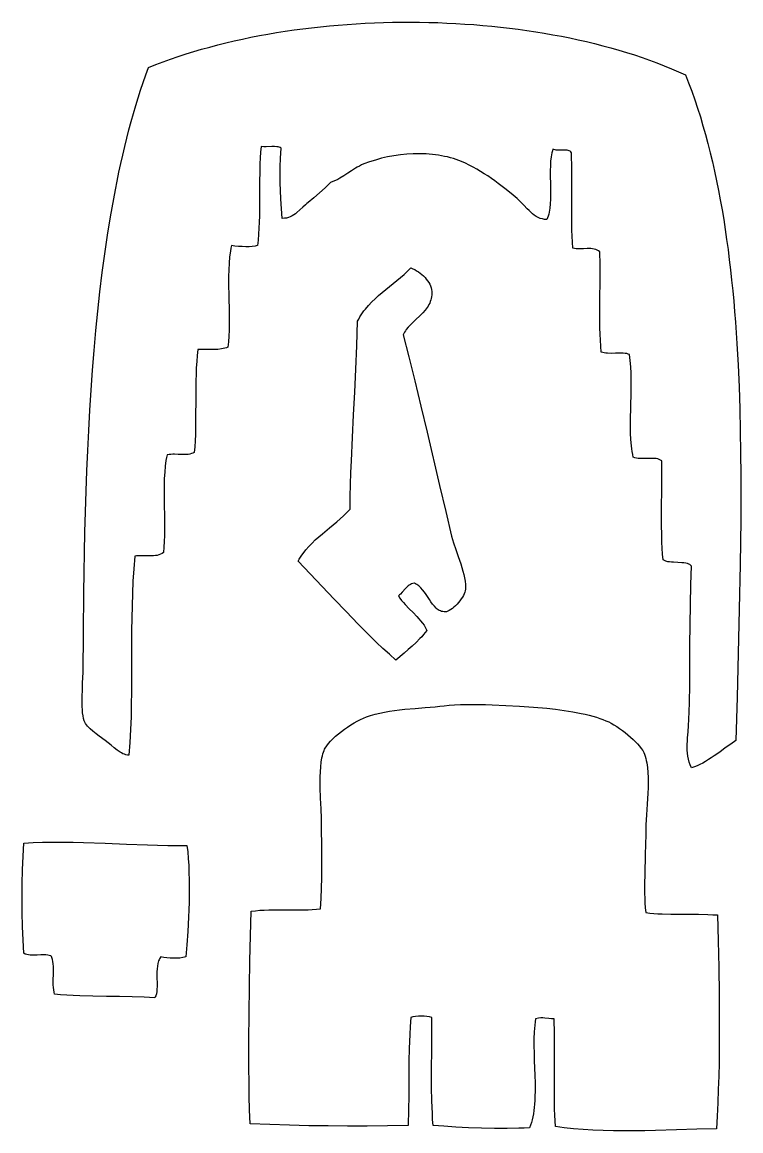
# Model space of a CAD drawing. Extents: x 4.8 to 43.2, y 0 to 48.
# Drawn here: x 35.76 to 43.02, y 36.81 to 48 of the extents above; entities that cross this region are included whole.
import ezdxf

# ---------------------------------------------------------------- set-up
doc = ezdxf.new("R2010")
doc.units = 0
doc.layers.add('Default_Layer', color=1, linetype='CONTINUOUS')

msp = doc.modelspace()

# ---------------------------------------------------------------- linework, layer by layer
at = {"layer": 'Default_Layer'}
for points in [[(42.458, 47.466), (42.49, 47.384), (42.522, 47.3), (42.552, 47.215), (42.581, 47.129), (42.609, 47.042), (42.635, 46.953), (42.661, 46.864), (42.685, 46.773), (42.709, 46.681), (42.731, 46.587), (42.752, 46.493), (42.773, 46.398), (42.792, 46.301), (42.81, 46.204), (42.828, 46.106), (42.844, 46.007), (42.86, 45.907), (42.874, 45.806), (42.888, 45.704), (42.901, 45.601), (42.913, 45.498), (42.924, 45.394), (42.935, 45.289), (42.945, 45.184), (42.954, 45.078), (42.962, 44.971), (42.977, 44.755), (42.989, 44.538), (42.999, 44.319), (43.006, 44.098), (43.012, 43.876), (43.015, 43.652), (43.017, 43.428), (43.017, 43.203), (43.016, 42.977), (43.014, 42.752), (43.011, 42.526), (43.002, 42.076), (42.991, 41.629), (42.979, 41.187), (42.968, 40.752), (42.915, 40.715), (42.86, 40.676), (42.804, 40.635), (42.747, 40.595), (42.719, 40.576), (42.69, 40.558), (42.662, 40.54), (42.633, 40.524), (42.605, 40.509), (42.576, 40.497), (42.548, 40.486), (42.519, 40.477), (42.507, 40.505), (42.497, 40.534), (42.489, 40.563), (42.483, 40.593), (42.479, 40.623), (42.477, 40.653), (42.476, 40.684), (42.476, 40.715), (42.478, 40.746), (42.48, 40.777), (42.485, 40.839), (42.49, 40.902), (42.494, 40.964), (42.497, 41.045), (42.499, 41.13), (42.502, 41.313), (42.504, 41.509), (42.504, 41.712), (42.506, 41.918), (42.508, 42.123), (42.512, 42.322), (42.515, 42.418), (42.519, 42.51), (42.514, 42.516), (42.508, 42.521), (42.502, 42.525), (42.494, 42.529), (42.479, 42.536), (42.461, 42.54), (42.443, 42.543), (42.423, 42.545), (42.381, 42.547), (42.339, 42.549), (42.318, 42.55), (42.298, 42.552), (42.279, 42.555), (42.262, 42.56), (42.246, 42.566), (42.239, 42.57), (42.232, 42.574), (42.228, 42.632), (42.224, 42.692), (42.221, 42.752), (42.219, 42.813), (42.218, 42.938), (42.218, 43.065), (42.221, 43.32), (42.221, 43.447), (42.219, 43.572), (42.214, 43.576), (42.208, 43.58), (42.194, 43.587), (42.179, 43.592), (42.162, 43.595), (42.143, 43.597), (42.124, 43.597), (42.083, 43.597), (42.041, 43.595), (42, 43.595), (41.981, 43.596), (41.963, 43.599), (41.947, 43.603), (41.932, 43.608), (41.926, 43.636), (41.921, 43.665), (41.917, 43.694), (41.914, 43.724), (41.908, 43.786), (41.905, 43.85), (41.904, 43.916), (41.904, 43.983), (41.906, 44.119), (41.91, 44.257), (41.911, 44.325), (41.911, 44.392), (41.91, 44.458), (41.907, 44.522), (41.902, 44.585), (41.895, 44.644), (41.881, 44.65), (41.866, 44.654), (41.849, 44.656), (41.831, 44.658), (41.792, 44.659), (41.752, 44.658), (41.712, 44.656), (41.673, 44.657), (41.655, 44.658), (41.638, 44.661), (41.623, 44.664), (41.608, 44.669), (41.604, 44.729), (41.6, 44.789), (41.597, 44.85), (41.595, 44.913), (41.594, 45.039), (41.594, 45.168), (41.597, 45.426), (41.597, 45.554), (41.595, 45.681), (41.582, 45.691), (41.568, 45.699), (41.553, 45.705), (41.536, 45.709), (41.52, 45.712), (41.502, 45.713), (41.484, 45.714), (41.465, 45.713), (41.428, 45.712), (41.391, 45.711), (41.373, 45.711), (41.355, 45.712), (41.338, 45.715), (41.321, 45.719), (41.318, 45.778), (41.315, 45.838), (41.313, 45.898), (41.312, 45.959), (41.311, 46.082), (41.312, 46.205), (41.313, 46.327), (41.313, 46.448), (41.312, 46.566), (41.31, 46.624), (41.308, 46.68), (41.302, 46.688), (41.295, 46.695), (41.286, 46.7), (41.275, 46.703), (41.264, 46.705), (41.251, 46.706), (41.224, 46.707), (41.195, 46.706), (41.167, 46.706), (41.154, 46.707), (41.142, 46.709), (41.131, 46.712), (41.121, 46.717), (41.116, 46.698), (41.111, 46.679), (41.107, 46.659), (41.103, 46.638), (41.098, 46.595), (41.096, 46.549), (41.094, 46.502), (41.094, 46.454), (41.096, 46.356), (41.097, 46.307), (41.097, 46.258), (41.096, 46.211), (41.093, 46.165), (41.089, 46.121), (41.086, 46.1), (41.082, 46.08), (41.078, 46.06), (41.072, 46.041), (41.066, 46.023), (41.06, 46.006), (41.048, 46.006), (41.036, 46.007), (41.014, 46.012), (40.992, 46.018), (40.972, 46.027), (40.952, 46.038), (40.933, 46.051), (40.915, 46.065), (40.897, 46.081), (40.88, 46.097), (40.862, 46.115), (40.828, 46.15), (40.794, 46.185), (40.777, 46.202), (40.759, 46.218), (40.699, 46.269), (40.636, 46.32), (40.569, 46.371), (40.535, 46.397), (40.5, 46.421), (40.465, 46.446), (40.428, 46.469), (40.391, 46.492), (40.354, 46.514), (40.316, 46.535), (40.277, 46.555), (40.238, 46.574), (40.199, 46.592), (40.172, 46.602), (40.144, 46.612), (40.116, 46.622), (40.087, 46.63), (40.058, 46.638), (40.028, 46.644), (39.997, 46.65), (39.967, 46.655), (39.936, 46.66), (39.904, 46.663), (39.873, 46.666), (39.841, 46.668), (39.776, 46.67), (39.711, 46.67), (39.646, 46.666), (39.581, 46.659), (39.517, 46.65), (39.453, 46.638), (39.39, 46.624), (39.329, 46.607), (39.27, 46.588), (39.213, 46.567), (39.189, 46.557), (39.168, 46.546), (39.147, 46.535), (39.127, 46.524), (39.088, 46.499), (39.05, 46.474), (39.012, 46.449), (38.971, 46.424), (38.949, 46.412), (38.926, 46.401), (38.901, 46.39), (38.875, 46.38), (38.821, 46.327), (38.766, 46.277), (38.709, 46.227), (38.65, 46.179), (38.637, 46.168), (38.623, 46.156), (38.596, 46.13), (38.567, 46.103), (38.538, 46.077), (38.522, 46.065), (38.506, 46.054), (38.488, 46.044), (38.47, 46.035), (38.452, 46.028), (38.432, 46.022), (38.411, 46.019), (38.388, 46.018), (38.375, 46.215), (38.371, 46.299), (38.368, 46.377), (38.367, 46.456), (38.368, 46.537), (38.371, 46.627), (38.377, 46.728), (38.368, 46.733), (38.358, 46.736), (38.347, 46.739), (38.335, 46.741), (38.31, 46.743), (38.284, 46.743), (38.228, 46.741), (38.202, 46.741), (38.176, 46.742), (38.171, 46.686), (38.167, 46.628), (38.164, 46.567), (38.163, 46.504), (38.161, 46.375), (38.161, 46.242), (38.16, 46.11), (38.159, 46.045), (38.157, 45.981), (38.154, 45.918), (38.15, 45.858), (38.145, 45.8), (38.138, 45.744), (38.127, 45.741), (38.115, 45.738), (38.087, 45.734), (38.055, 45.732), (38.021, 45.732), (37.984, 45.733), (37.947, 45.735), (37.911, 45.739), (37.876, 45.744), (37.871, 45.717), (37.866, 45.688), (37.858, 45.629), (37.853, 45.566), (37.85, 45.5), (37.848, 45.433), (37.848, 45.364), (37.85, 45.225), (37.852, 45.086), (37.853, 45.018), (37.853, 44.952), (37.852, 44.889), (37.85, 44.829), (37.846, 44.772), (37.839, 44.72), (37.825, 44.714), (37.81, 44.709), (37.793, 44.705), (37.776, 44.702), (37.74, 44.697), (37.702, 44.695), (37.662, 44.694), (37.621, 44.694), (37.539, 44.694), (37.532, 44.636), (37.526, 44.575), (37.522, 44.512), (37.52, 44.447), (37.518, 44.38), (37.516, 44.312), (37.516, 44.174), (37.515, 44.036), (37.514, 43.902), (37.513, 43.837), (37.51, 43.775), (37.507, 43.715), (37.502, 43.658), (37.487, 43.65), (37.472, 43.645), (37.457, 43.64), (37.441, 43.637), (37.425, 43.636), (37.408, 43.635), (37.375, 43.636), (37.34, 43.637), (37.303, 43.639), (37.285, 43.639), (37.266, 43.638), (37.247, 43.636), (37.227, 43.633), (37.221, 43.605), (37.216, 43.577), (37.209, 43.518), (37.203, 43.458), (37.199, 43.395), (37.197, 43.331), (37.196, 43.267), (37.196, 43.202), (37.197, 43.136), (37.2, 43.006), (37.201, 42.88), (37.2, 42.819), (37.199, 42.76), (37.195, 42.703), (37.19, 42.649), (37.176, 42.639), (37.161, 42.63), (37.145, 42.624), (37.127, 42.619), (37.109, 42.616), (37.091, 42.614), (37.072, 42.613), (37.052, 42.613), (37.013, 42.614), (36.974, 42.615), (36.937, 42.614), (36.92, 42.613), (36.903, 42.611), (36.892, 42.484), (36.883, 42.358), (36.877, 42.233), (36.873, 42.109), (36.87, 41.985), (36.869, 41.861), (36.868, 41.614), (36.868, 41.366), (36.868, 41.241), (36.866, 41.116), (36.863, 40.989), (36.858, 40.861), (36.851, 40.732), (36.842, 40.602), (36.826, 40.604), (36.811, 40.607), (36.796, 40.612), (36.782, 40.618), (36.767, 40.626), (36.752, 40.635), (36.723, 40.655), (36.694, 40.678), (36.664, 40.703), (36.634, 40.728), (36.603, 40.752), (36.543, 40.796), (36.51, 40.819), (36.479, 40.844), (36.45, 40.87), (36.437, 40.883), (36.425, 40.896), (36.414, 40.909), (36.404, 40.923), (36.397, 40.937), (36.391, 40.95), (36.384, 40.974), (36.379, 41.001), (36.375, 41.03), (36.372, 41.061), (36.37, 41.093), (36.37, 41.126), (36.37, 41.194), (36.372, 41.262), (36.375, 41.328), (36.378, 41.387), (36.379, 41.438), (36.382, 41.837), (36.386, 42.241), (36.389, 42.445), (36.392, 42.649), (36.397, 42.854), (36.403, 43.059), (36.409, 43.265), (36.417, 43.47), (36.426, 43.675), (36.436, 43.879), (36.447, 44.083), (36.46, 44.285), (36.475, 44.487), (36.491, 44.687), (36.509, 44.886), (36.528, 45.083), (36.55, 45.278), (36.573, 45.471), (36.599, 45.661), (36.626, 45.849), (36.656, 46.034), (36.689, 46.217), (36.706, 46.306), (36.723, 46.395), (36.741, 46.484), (36.76, 46.571), (36.78, 46.657), (36.8, 46.743), (36.821, 46.827), (36.842, 46.911), (36.865, 46.994), (36.887, 47.075), (36.911, 47.156), (36.935, 47.235), (36.96, 47.313), (36.986, 47.39), (37.013, 47.466), (37.04, 47.541), (37.113, 47.57), (37.188, 47.598), (37.263, 47.626), (37.34, 47.652), (37.418, 47.677), (37.496, 47.702), (37.576, 47.725), (37.657, 47.747), (37.739, 47.769), (37.821, 47.789), (37.904, 47.809), (37.989, 47.827), (38.073, 47.845), (38.159, 47.862), (38.245, 47.877), (38.332, 47.892), (38.42, 47.906), (38.508, 47.919), (38.596, 47.931), (38.685, 47.941), (38.775, 47.951), (38.865, 47.96), (38.955, 47.968), (39.046, 47.975), (39.136, 47.981), (39.227, 47.986), (39.319, 47.991), (39.41, 47.994), (39.501, 47.996), (39.593, 47.997), (39.684, 47.998), (39.776, 47.997), (39.867, 47.995), (39.959, 47.993), (40.05, 47.989), (40.141, 47.985), (40.232, 47.979), (40.323, 47.973), (40.413, 47.965), (40.503, 47.957), (40.593, 47.947), (40.682, 47.937), (40.771, 47.926), (40.859, 47.914), (40.947, 47.9), (41.034, 47.886), (41.12, 47.871), (41.206, 47.855), (41.291, 47.838), (41.376, 47.82), (41.459, 47.801), (41.542, 47.781), (41.624, 47.76), (41.705, 47.738), (41.785, 47.715), (41.865, 47.691), (41.943, 47.667), (42.02, 47.641), (42.096, 47.614), (42.171, 47.586), (42.244, 47.558), (42.317, 47.528), (42.388, 47.497), (42.458, 47.466)], [(39.611, 44.845), (39.668, 44.622), (39.727, 44.381), (39.789, 44.125), (39.851, 43.861), (39.977, 43.324), (40.039, 43.062), (40.098, 42.811), (40.107, 42.779), (40.116, 42.746), (40.14, 42.678), (40.165, 42.606), (40.19, 42.534), (40.202, 42.497), (40.212, 42.461), (40.222, 42.426), (40.229, 42.391), (40.234, 42.357), (40.238, 42.324), (40.238, 42.292), (40.237, 42.277), (40.235, 42.262), (40.232, 42.247), (40.226, 42.231), (40.218, 42.214), (40.208, 42.196), (40.196, 42.179), (40.183, 42.161), (40.169, 42.144), (40.154, 42.127), (40.138, 42.111), (40.122, 42.096), (40.106, 42.083), (40.091, 42.072), (40.075, 42.062), (40.061, 42.055), (40.047, 42.05), (40.035, 42.048), (40.022, 42.049), (40.009, 42.051), (39.997, 42.054), (39.985, 42.058), (39.974, 42.064), (39.964, 42.07), (39.953, 42.077), (39.944, 42.086), (39.925, 42.105), (39.907, 42.126), (39.89, 42.149), (39.874, 42.174), (39.841, 42.224), (39.824, 42.248), (39.806, 42.271), (39.788, 42.292), (39.778, 42.302), (39.768, 42.311), (39.757, 42.319), (39.746, 42.326), (39.735, 42.332), (39.723, 42.337), (39.708, 42.334), (39.694, 42.33), (39.682, 42.324), (39.671, 42.318), (39.66, 42.31), (39.65, 42.302), (39.632, 42.284), (39.599, 42.246), (39.581, 42.228), (39.572, 42.219), (39.561, 42.212), (39.577, 42.188), (39.594, 42.165), (39.612, 42.143), (39.63, 42.122), (39.67, 42.081), (39.71, 42.041), (39.749, 42.001), (39.768, 41.98), (39.786, 41.959), (39.804, 41.936), (39.82, 41.913), (39.835, 41.888), (39.848, 41.861), (39.832, 41.84), (39.815, 41.819), (39.797, 41.798), (39.779, 41.779), (39.741, 41.74), (39.701, 41.704), (39.66, 41.668), (39.619, 41.633), (39.536, 41.563), (39.47, 41.621), (39.406, 41.68), (39.342, 41.74), (39.279, 41.801), (39.217, 41.863), (39.155, 41.925), (39.033, 42.051), (38.912, 42.178), (38.792, 42.306), (38.672, 42.434), (38.55, 42.56), (38.561, 42.581), (38.573, 42.601), (38.586, 42.62), (38.599, 42.639), (38.627, 42.675), (38.658, 42.709), (38.69, 42.742), (38.723, 42.774), (38.758, 42.805), (38.794, 42.836), (38.866, 42.896), (38.939, 42.956), (38.974, 42.986), (39.009, 43.018), (39.042, 43.05), (39.074, 43.084), (39.076, 43.211), (39.079, 43.334), (39.083, 43.455), (39.088, 43.574), (39.098, 43.807), (39.11, 44.036), (39.122, 44.265), (39.133, 44.496), (39.142, 44.734), (39.146, 44.856), (39.149, 44.981), (39.161, 45.003), (39.173, 45.025), (39.186, 45.045), (39.2, 45.065), (39.214, 45.085), (39.229, 45.104), (39.259, 45.14), (39.292, 45.175), (39.326, 45.208), (39.361, 45.24), (39.397, 45.271), (39.471, 45.332), (39.545, 45.392), (39.582, 45.422), (39.618, 45.453), (39.653, 45.485), (39.686, 45.519), (39.706, 45.51), (39.726, 45.501), (39.745, 45.49), (39.764, 45.478), (39.782, 45.465), (39.799, 45.451), (39.815, 45.437), (39.83, 45.422), (39.843, 45.406), (39.856, 45.389), (39.867, 45.372), (39.877, 45.355), (39.885, 45.337), (39.891, 45.319), (39.896, 45.3), (39.898, 45.282), (39.899, 45.263), (39.899, 45.246), (39.897, 45.228), (39.893, 45.211), (39.889, 45.195), (39.883, 45.179), (39.877, 45.164), (39.869, 45.149), (39.861, 45.134), (39.851, 45.12), (39.831, 45.093), (39.808, 45.066), (39.783, 45.041), (39.732, 44.992), (39.707, 44.968), (39.683, 44.944), (39.661, 44.92), (39.641, 44.896), (39.632, 44.883), (39.624, 44.871), (39.617, 44.858), (39.611, 44.845)], [(42.057, 39.017), (42.098, 39.011), (42.139, 39.007), (42.181, 39.004), (42.224, 39.002), (42.312, 38.999), (42.403, 38.998), (42.59, 38.998), (42.685, 38.996), (42.733, 38.994), (42.781, 38.992), (42.788, 38.73), (42.794, 38.461), (42.798, 38.188), (42.8, 37.912), (42.8, 37.774), (42.799, 37.637), (42.797, 37.5), (42.794, 37.364), (42.79, 37.229), (42.784, 37.095), (42.778, 36.963), (42.77, 36.833), (42.574, 36.829), (42.368, 36.823), (42.156, 36.817), (42.049, 36.815), (41.943, 36.814), (41.836, 36.814), (41.731, 36.815), (41.627, 36.817), (41.525, 36.821), (41.425, 36.827), (41.329, 36.835), (41.236, 36.845), (41.19, 36.851), (41.146, 36.858), (41.142, 36.913), (41.14, 36.971), (41.138, 37.031), (41.136, 37.093), (41.136, 37.222), (41.136, 37.358), (41.138, 37.498), (41.138, 37.644), (41.138, 37.792), (41.135, 37.944), (41.105, 37.944), (41.081, 37.946), (41.04, 37.951), (41.02, 37.952), (40.999, 37.952), (40.975, 37.949), (40.946, 37.944), (40.941, 37.912), (40.937, 37.88), (40.934, 37.847), (40.932, 37.813), (40.929, 37.743), (40.929, 37.671), (40.93, 37.597), (40.933, 37.522), (40.938, 37.371), (40.94, 37.297), (40.941, 37.224), (40.939, 37.152), (40.938, 37.118), (40.936, 37.084), (40.933, 37.05), (40.929, 37.018), (40.924, 36.986), (40.918, 36.955), (40.912, 36.926), (40.904, 36.897), (40.895, 36.87), (40.884, 36.844), (40.832, 36.842), (40.777, 36.84), (40.658, 36.838), (40.531, 36.838), (40.4, 36.84), (40.269, 36.845), (40.141, 36.851), (40.021, 36.86), (39.912, 36.869), (39.907, 36.928), (39.904, 36.989), (39.901, 37.052), (39.899, 37.117), (39.897, 37.252), (39.897, 37.391), (39.899, 37.676), (39.9, 37.817), (39.898, 37.956), (39.876, 37.962), (39.85, 37.966), (39.822, 37.969), (39.792, 37.97), (39.763, 37.969), (39.734, 37.966), (39.708, 37.962), (39.686, 37.956), (39.681, 37.867), (39.676, 37.787), (39.671, 37.643), (39.668, 37.517), (39.667, 37.401), (39.667, 37.164), (39.665, 37.028), (39.661, 36.869), (39.45, 36.865), (39.246, 36.862), (39.047, 36.861), (38.852, 36.863), (38.657, 36.865), (38.462, 36.87), (38.265, 36.876), (38.065, 36.883), (38.06, 37.024), (38.057, 37.164), (38.054, 37.305), (38.053, 37.445), (38.052, 37.722), (38.054, 37.996), (38.058, 38.265), (38.063, 38.527), (38.069, 38.782), (38.076, 39.028), (38.12, 39.034), (38.164, 39.038), (38.208, 39.041), (38.253, 39.043), (38.297, 39.044), (38.342, 39.044), (38.431, 39.043), (38.519, 39.042), (38.607, 39.042), (38.65, 39.044), (38.692, 39.046), (38.734, 39.049), (38.775, 39.053), (38.782, 39.158), (38.787, 39.262), (38.789, 39.365), (38.79, 39.467), (38.79, 39.57), (38.789, 39.672), (38.787, 39.878), (38.787, 39.919), (38.785, 39.964), (38.781, 40.062), (38.776, 40.168), (38.773, 40.277), (38.772, 40.331), (38.773, 40.384), (38.775, 40.436), (38.778, 40.485), (38.783, 40.532), (38.79, 40.576), (38.795, 40.597), (38.8, 40.616), (38.806, 40.635), (38.812, 40.652), (38.817, 40.663), (38.823, 40.674), (38.838, 40.697), (38.856, 40.721), (38.877, 40.745), (38.902, 40.77), (38.928, 40.794), (38.956, 40.818), (38.986, 40.842), (39.017, 40.865), (39.049, 40.887), (39.081, 40.908), (39.114, 40.928), (39.146, 40.946), (39.178, 40.962), (39.208, 40.977), (39.238, 40.989), (39.281, 41.004), (39.326, 41.017), (39.373, 41.028), (39.422, 41.038), (39.471, 41.047), (39.522, 41.054), (39.574, 41.061), (39.626, 41.066), (39.73, 41.075), (39.833, 41.083), (39.931, 41.091), (39.978, 41.096), (40.023, 41.101), (40.075, 41.106), (40.129, 41.11), (40.187, 41.113), (40.247, 41.114), (40.309, 41.115), (40.374, 41.115), (40.44, 41.113), (40.507, 41.111), (40.645, 41.105), (40.785, 41.097), (40.924, 41.087), (41.06, 41.076), (41.148, 41.067), (41.236, 41.055), (41.323, 41.041), (41.407, 41.025), (41.447, 41.016), (41.486, 41.006), (41.523, 40.996), (41.559, 40.985), (41.594, 40.974), (41.626, 40.963), (41.656, 40.951), (41.684, 40.939), (41.71, 40.925), (41.737, 40.91), (41.765, 40.892), (41.794, 40.873), (41.822, 40.852), (41.85, 40.831), (41.878, 40.808), (41.904, 40.785), (41.929, 40.762), (41.953, 40.739), (41.975, 40.716), (41.995, 40.693), (42.012, 40.671), (42.027, 40.651), (42.038, 40.631), (42.046, 40.613), (42.052, 40.593), (42.058, 40.571), (42.063, 40.549), (42.068, 40.526), (42.075, 40.479), (42.079, 40.43), (42.082, 40.379), (42.082, 40.326), (42.082, 40.273), (42.08, 40.219), (42.073, 40.11), (42.066, 40.002), (42.06, 39.899), (42.058, 39.85), (42.057, 39.803), (42.056, 39.702), (42.053, 39.601), (42.047, 39.403), (42.045, 39.306), (42.046, 39.209), (42.047, 39.16), (42.049, 39.112), (42.053, 39.064), (42.057, 39.017)], [(37.427, 39.691), (37.435, 39.627), (37.441, 39.56), (37.445, 39.49), (37.448, 39.418), (37.45, 39.345), (37.45, 39.27), (37.45, 39.195), (37.449, 39.119), (37.446, 39.044), (37.444, 38.97), (37.436, 38.826), (37.426, 38.69), (37.416, 38.568), (37.402, 38.564), (37.387, 38.561), (37.356, 38.557), (37.324, 38.555), (37.291, 38.554), (37.258, 38.556), (37.225, 38.559), (37.194, 38.563), (37.165, 38.568), (37.158, 38.559), (37.152, 38.549), (37.147, 38.538), (37.142, 38.527), (37.138, 38.515), (37.135, 38.503), (37.13, 38.476), (37.127, 38.448), (37.125, 38.419), (37.125, 38.389), (37.125, 38.359), (37.127, 38.299), (37.126, 38.271), (37.125, 38.243), (37.123, 38.218), (37.119, 38.194), (37.116, 38.184), (37.113, 38.174), (37.108, 38.164), (37.104, 38.156), (37.051, 38.159), (36.995, 38.162), (36.875, 38.166), (36.747, 38.168), (36.614, 38.169), (36.479, 38.171), (36.345, 38.175), (36.28, 38.178), (36.215, 38.182), (36.153, 38.187), (36.092, 38.192), (36.087, 38.213), (36.083, 38.236), (36.08, 38.26), (36.079, 38.285), (36.078, 38.311), (36.079, 38.338), (36.08, 38.393), (36.081, 38.447), (36.08, 38.473), (36.078, 38.497), (36.075, 38.521), (36.07, 38.542), (36.063, 38.562), (36.059, 38.571), (36.054, 38.58), (36.038, 38.584), (36.022, 38.587), (36.005, 38.588), (35.988, 38.589), (35.953, 38.588), (35.917, 38.586), (35.881, 38.585), (35.864, 38.585), (35.846, 38.586), (35.829, 38.589), (35.812, 38.592), (35.796, 38.597), (35.78, 38.605), (35.774, 38.736), (35.769, 38.874), (35.766, 39.016), (35.765, 39.16), (35.765, 39.304), (35.768, 39.446), (35.773, 39.584), (35.78, 39.716), (35.874, 39.721), (35.971, 39.725), (36.072, 39.726), (36.174, 39.726), (36.279, 39.725), (36.385, 39.723), (36.601, 39.716), (36.817, 39.707), (37.029, 39.699), (37.132, 39.695), (37.234, 39.693), (37.332, 39.691), (37.427, 39.691)]]:
    msp.add_lwpolyline(points, close=True, dxfattribs=at)

doc.saveas('drawing.dxf')
